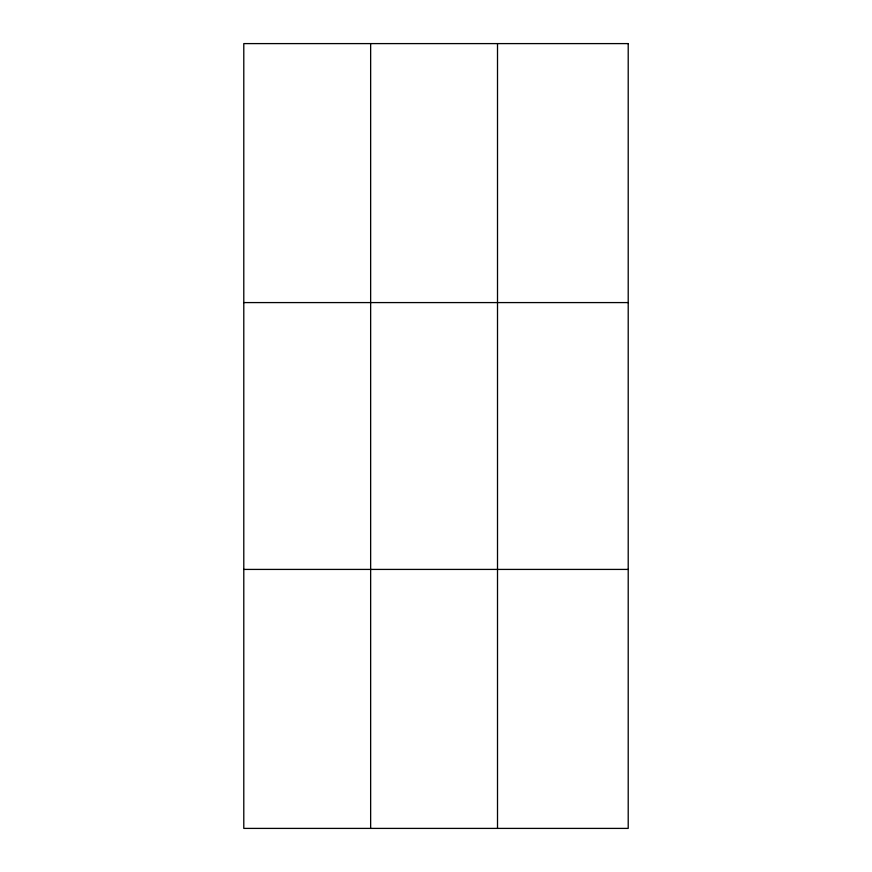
<?xml version="1.0" encoding="UTF-8"?>
<svg xmlns="http://www.w3.org/2000/svg" width="872" height="872" viewBox="0 0 872 872"><rect width="100%" height="100%" fill="white"/><g stroke="black" fill="none" stroke-linecap="round" stroke-linejoin="round"><path stroke-width="1.31" d="M370.644 43.6L370.644 828.4M497.509 43.6L497.509 828.4M243.789 302.584L628.211 302.584M243.789 569.416L628.211 569.416M628.211 43.6L628.211 828.4L243.789 828.4L243.789 43.6L628.211 43.6"/></g></svg>
